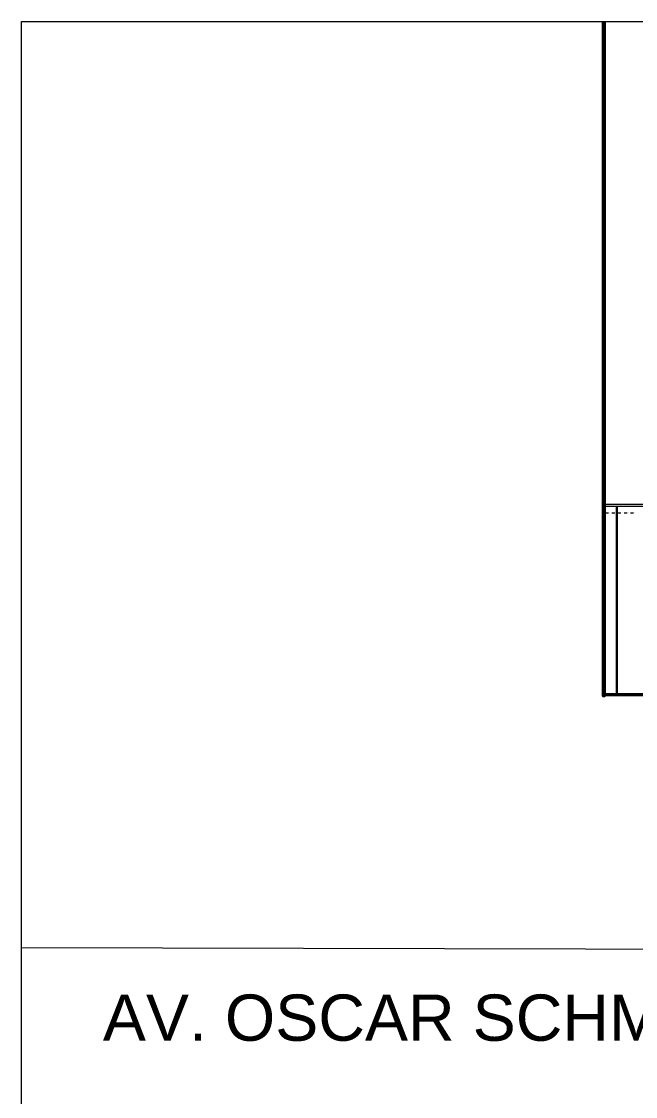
# Model space of a CAD drawing. Header units: inches. Extents: x 5 to 1823, y 18 to 726.
# Drawn here: x 421 to 470.1, y 237.5 to 323.6 of the extents above; entities that cross this region are included whole.
import ezdxf

# ---------------------------------------------------------------- set-up
doc = ezdxf.new("R2010")
doc.units = ezdxf.units.IN
doc.header["$MEASUREMENT"] = 0
for name, color, linetype in [('PDF2_01', 1, 'Continuous'), ('PDF2_ENIT-EL00002', 2, 'Continuous'), ('PDF2_PAREDE', 6, 'Continuous')]:
    doc.layers.add(name, color=color, linetype=linetype)
doc.layers.add('PDF2_02', color=7, linetype='Continuous', true_color=0xdcdcdc)
doc.layers.add('PDF2_ARRUAMENTO', color=7, linetype='Continuous', true_color=0xdcdcdc)
doc.styles.add('PDF Arial', font='arial.ttf')

msp = doc.modelspace()

# ---------------------------------------------------------------- linework, layer by layer
at = {"layer": 'PDF2_01', "lineweight": 5}
msp.add_lwpolyline([(420.953, 323.61), (649.222, 323.61), (649.222, 170.038), (420.953, 170.038)], close=True, dxfattribs=at)
for points in [[(468.573, 284.768), (468.573, 269.77)], [(468.663, 284.768), (468.663, 269.77)], [(566.644, 276.932), (566.644, 269.613), (555.418, 269.613), (467.675, 269.613)], [(555.463, 269.77), (467.675, 269.77)]]:
    msp.add_lwpolyline(points, dxfattribs=at)
at = {"layer": 'PDF2_02', "color": 2, "lineweight": 5}
for points in [[(491.564, 297.812), (491.564, 284.768), (467.675, 284.768)], [(491.429, 297.812), (491.429, 284.925), (467.675, 284.925)]]:
    msp.add_lwpolyline(points, dxfattribs=at)
at = {"layer": 'PDF2_02', "lineweight": 5}
for points in [[(467.967, 284.768), (467.675, 284.768), (467.675, 284.633)], [(467.675, 284.521), (467.675, 284.521)], [(467.675, 284.386), (467.675, 284.274), (467.967, 284.274)], [(468.079, 284.768), (468.079, 284.768)], [(468.079, 284.274), (468.079, 284.274)], [(468.461, 284.768), (468.214, 284.768)], [(468.214, 284.274), (468.461, 284.274)], [(468.573, 284.768), (468.573, 284.768)], [(468.573, 284.274), (468.573, 284.274)], [(468.955, 284.768), (468.708, 284.768)], [(468.708, 284.274), (468.955, 284.274)], [(469.09, 284.768), (469.09, 284.768)], [(469.09, 284.274), (469.09, 284.274)], [(469.449, 284.768), (469.202, 284.768)], [(469.202, 284.274), (469.449, 284.274)], [(469.584, 284.768), (469.584, 284.768)], [(469.584, 284.274), (469.584, 284.274)], [(469.965, 284.768), (469.718, 284.768)], [(469.718, 284.274), (469.965, 284.274)], [(470.078, 284.768), (470.078, 284.768)], [(470.078, 284.274), (470.078, 284.274)]]:
    msp.add_lwpolyline(points, dxfattribs=at)
at = {"layer": 'PDF2_02', "color": 3, "lineweight": 5}
msp.add_lwpolyline([(555.373, 269.68), (555.373, 269.703), (467.675, 269.703), (467.675, 269.68)], close=True, dxfattribs=at)
at = {"layer": 'PDF2_ARRUAMENTO', "lineweight": 5}
msp.add_lwpolyline([(571.92, 323.61), (568.417, 295.186), (569.046, 288.203), (575.108, 268.625), (572.548, 265.751), (569.899, 262.855), (566.801, 259.824), (561.502, 255.693), (559.437, 254.66), (555.216, 252.998), (550.748, 252.033), (548.727, 251.157), (545.157, 249.137), (420.953, 249.428)], dxfattribs=at)
at = {"layer": 'PDF2_PAREDE', "lineweight": 35}
msp.add_lwpolyline([(467.518, 323.61), (467.518, 269.613), (467.675, 269.613), (467.675, 323.61)], dxfattribs=at)

# ---------------------------------------------------------------- texts
at = {"layer": 'PDF2_ENIT-EL00002', "insert": (427.467, 241.933), "char_height": 3.70412, "attachment_point": 7, "style": 'PDF Arial'}
msp.add_mtext('AV. OSCAR SCHMIDT', dxfattribs=at)

doc.saveas('drawing.dxf')
